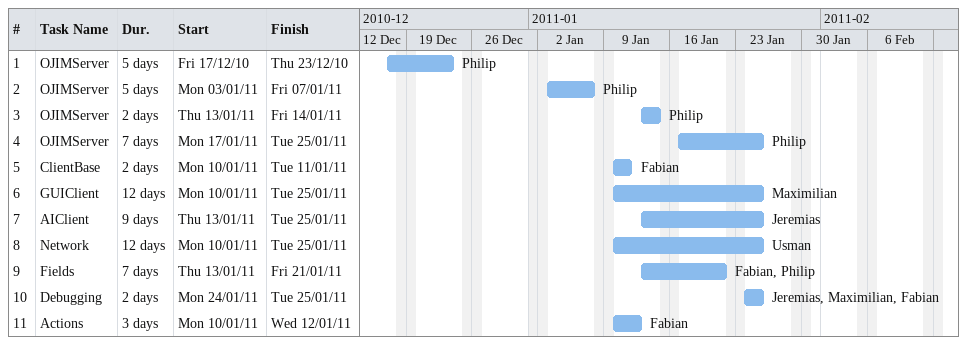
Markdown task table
| ID | Task | Duration | Start | Finish | Resources |
|---|---|---|---|---|---|
| 1 | OJIMServer | 5d | 2010-12-17 | 2010-12-23 | Philip |
| 2 | OJIMServer | 5d | 2011-01-03 | 2011-01-07 | Philip |
| 3 | OJIMServer | 2d | 2011-01-13 | 2011-01-14 | Philip |
| 4 | OJIMServer | 7d | 2011-01-17 | 2011-01-25 | Philip |
| 5 | ClientBase | 2d | 2011-01-10 | 2011-01-11 | Fabian |
| 6 | GUIClient | 12d | 2011-01-10 | 2011-01-25 | Maximilian |
| 7 | AIClient | 9d | 2011-01-13 | 2011-01-25 | Jeremias |
| 8 | Network | 12d | 2011-01-10 | 2011-01-25 | Usman |
| 9 | Fields | 7d | 2011-01-13 | 2011-01-21 | Fabian, Philip |
| 10 | Debugging | 2d | 2011-01-24 | 2011-01-25 | Jeremias, Maximilian, Fabian |
| 11 | Actions | 3d | 2011-01-10 | 2011-01-12 | Fabian |
